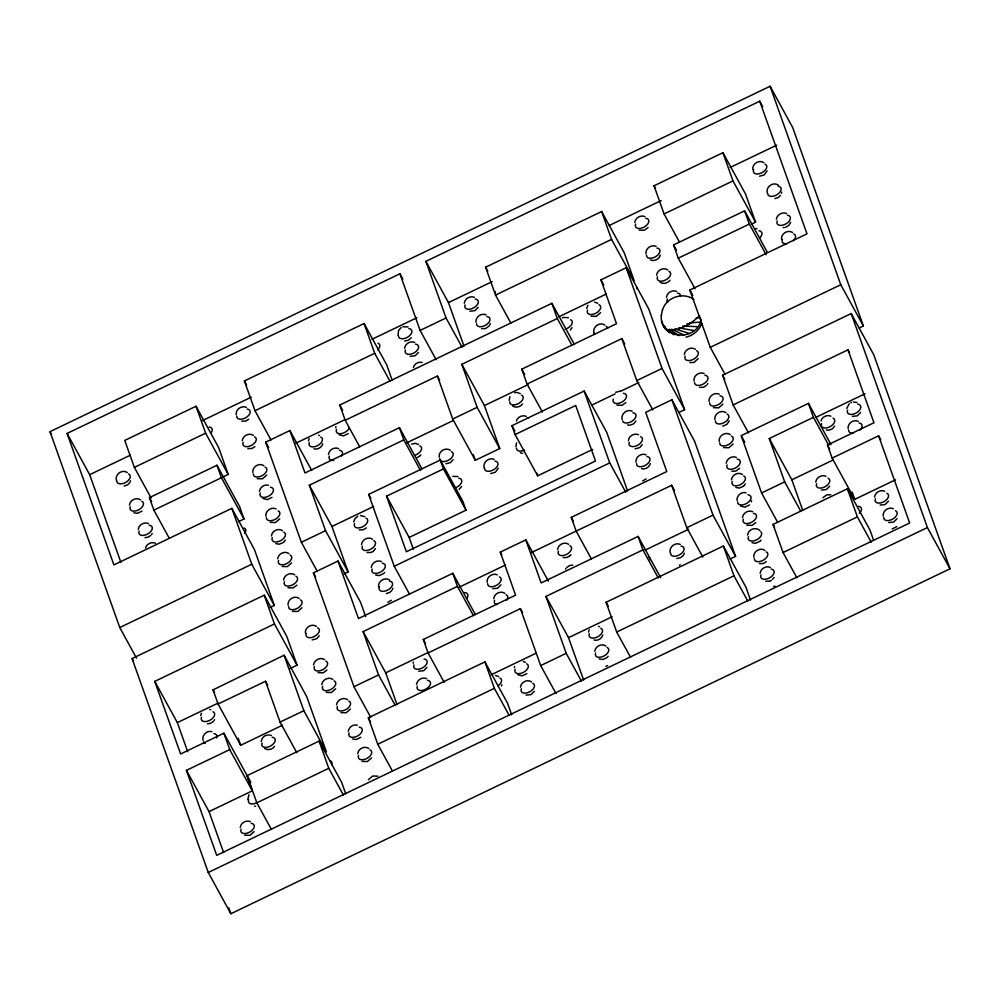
<?xml version="1.0" encoding="UTF-8"?>
<svg xmlns="http://www.w3.org/2000/svg" width="1000" height="1000" viewBox="0 0 1000 1000"><rect width="100%" height="100%" fill="white"/><g stroke="black" fill="none" stroke-linecap="round" stroke-linejoin="round"><path stroke-width="1.5" d="M701.162 319.562C696.762 342.525 658.3 339.137 661.4 315M662.425 310.138C666.175 297.312 683.05 291.625 693.875 299.425M661.325 315.325L662.525 309.675M129.45 505.138C129.9 500.075 136.325 496.875 140.512 499.837M138.262 529.425C138.737 524.725 144.15 521.638 148.45 523.55M242.288 440.7C242.738 435.637 249.163 432.425 253.35 435.387M200.662 715.612L201.363 713.288M259.438 491.413C259.875 487.25 264.4 484.012 268.463 485.25M271.438 535.988C271.887 530.925 278.312 527.725 282.5 530.688M277.712 558.8C278.163 553.737 284.587 550.538 288.775 553.5M308.425 440.913L309.125 438.587M283.575 580.1C284.025 575.037 290.45 571.825 294.637 574.788M328.488 454.475C328.963 449.775 334.375 446.688 338.675 448.6M335.662 427.713L335.938 426.587M240.25 827.537C240.725 822.825 246.137 819.75 250.438 821.65M261.2 741.4L262.438 738.125L264.45 736.175M313.587 664.987C314.037 659.925 320.462 656.725 324.65 659.688M353.7 521.95L354.938 518.675L357.775 516.25M321.775 684.712C322.225 679.65 328.65 676.45 332.837 679.412M404.575 348.35C405.05 343.65 410.462 340.562 414.762 342.475M361.525 544.55C361.975 539.487 368.4 536.287 372.587 539.25M336.538 704.963C336.987 699.9 343.413 696.7 347.6 699.663M371.287 567.4C371.763 562.7 377.175 559.612 381.475 561.525M348.263 731.35C348.7 727.175 353.225 723.938 357.275 725.175M464.275 303.25C464.75 298.55 470.163 295.462 474.462 297.375M357.7 753.763C358.15 748.7 364.562 745.5 368.762 748.462M413.137 663.25L413.413 662.125M416.512 684.525C416.987 679.812 422.4 676.737 426.7 678.637M493.738 598.638C494.188 593.575 500.613 590.363 504.812 593.325M586.688 308.562L587.925 305.287M514.3 667.65L514.575 666.538M520.475 687.175C520.925 682.113 527.35 678.9 531.538 681.862M634.775 222.475C635.25 217.775 640.662 214.688 644.963 216.6M557.575 549.625C558.025 544.562 564.45 541.35 568.638 544.312M656.625 275.2C657.075 270.138 663.5 266.925 667.688 269.887M628.387 440.6C628.862 435.9 634.275 432.812 638.575 434.725M666.475 297.288C666.95 292.587 672.362 289.5 676.663 291.413M588.488 632.112L589.188 629.788M594.788 651.325C595.25 646.263 601.663 643.05 605.862 646.012M684.312 354.6C684.762 349.538 691.188 346.325 695.375 349.288M781.462 193.287L781.725 192.162M776.363 219.387C776.838 214.688 782.262 211.6 786.562 213.512M726.225 463.288C726.7 458.587 732.113 455.5 736.413 457.413M731.438 479.837C731.888 474.775 738.312 471.562 742.5 474.525M742.475 517.55C742.95 512.85 748.363 509.762 752.663 511.675M751.35 501.85L751.612 500.725M747.613 535.062C748.125 529.275 755.888 526.525 759.975 530.612M760.138 573.288C760.612 568.587 766.025 565.5 770.325 567.413M815.763 482.113C816.237 477.413 821.663 474.325 825.962 476.238M846.75 408.413L849.275 403.787M874.55 497.113C875.025 492.413 880.438 489.325 884.737 491.238M130.125 481.938L130.55 480.737M145.538 547.987C146.575 543.825 151.575 541.538 155.463 543.225M322.738 443.8C321.825 447.45 317.613 449.95 313.988 448.85M413.375 367.525C414.288 363.875 418.5 361.362 422.125 362.475M392.45 589.438L392.875 588.237M489.888 324.85L490.312 323.65M509.875 396.6L509.188 400.387M498.3 468.2L495.325 472.3L490.725 473.525M516.413 421.112C517.438 416.962 522.45 414.663 526.337 416.35M516.587 442.8L515.913 446.6M501.5 685.975L501.925 684.775M660.275 255.162C659.25 259.325 654.237 261.613 650.362 259.925M650.3 463.625C649.375 467.275 645.175 469.787 641.55 468.675M767.113 170.888L764.125 174.988L759.538 176.213M602.8 635C601.888 638.65 597.675 641.162 594.05 640.05M790.688 222.275L788.925 225.35L785.475 227.338M729.175 420.863L726.912 424.375L722.725 426.175M683.988 554.375L684.412 553.162M821 420.925C822.025 416.763 827.038 414.475 830.925 416.163M701.725 323.562C699.175 330.438 693.112 335.662 685.938 337.125M151.625 534.462L152.15 533.513M266.712 475.112L262.45 478.825L257.213 478.675M279.738 518.825L275.475 522.537L270.25 522.375M285.325 540.087L283.988 541.95M291.6 562.9L287.337 566.613L282.113 566.45M418.462 352.438L415.087 355.812L410.138 356.287M214.025 720.65L214.562 719.7M301.95 607.788L297.688 611.5L292.45 611.337M478.162 307.35L474.775 310.712L469.837 311.188M319.275 635.8L316.725 638.688L312.125 639.925M375.412 548.65L373.6 550.95M249.013 794.688L247.8 799.425M453.05 459.675L450.5 462.562L445.9 463.787M254.137 831.625L249.875 835.337L244.65 835.175M335.675 688.812L331.413 692.525L326.175 692.362M461.625 486.488L459.075 489.375M350.425 709.062L346.163 712.775L340.938 712.613M572.137 327.675L570.312 329.988M600.575 312.65L596.312 316.363L591.087 316.212M371.587 757.862L367.325 761.575L362.088 761.413M427.025 667.337L423.65 670.713L418.7 671.188M368.387 779.737L372.65 776.025L377.875 776.188M501 584.837L497.625 588.2L492.675 588.675M635.887 421.112L634.075 423.413M565.575 569.188L566.112 568.237M642.275 444.688L639.725 447.587L635.125 448.812M698.2 358.688L693.938 362.4M534.362 691.263L530.988 694.638L526.038 695.1M707.325 384.475L707.85 383.525M722.95 404.137L718.688 407.85L713.462 407.688M733.075 444.038L728.812 447.75L723.575 447.6M745.325 483.925L743.988 485.788M834.625 426.125L832.8 428.438M860.638 412.512L857.262 415.875L852.325 416.35M774.025 577.388L772.688 579.25M829.663 486.2L826.275 489.575L821.338 490.05M888.438 501.2L885.062 504.575L880.125 505.05M897.062 518.7L893.675 522.075L888.737 522.537M129.6 482.887L127.575 484.837L124.113 486.05M411.238 337.812L408.387 340.238L404.625 340.988M489.35 325.8L485.625 328.562L481.562 328.7M296.925 585.138L293.2 587.9L287.975 587.737M420.075 455.763L420.887 454.837M648.138 227.512L644.4 230.275L639.175 230.125M522.537 403.963C520.4 407.013 515.825 408.175 512.7 406M383.837 573.362L384.637 572.438M391.912 590.388L389.9 592.337L386.425 593.55M326.95 670.037L323.225 672.8L317.987 672.638M669.987 280.238C667.85 283.288 663.275 284.438 660.15 282.275M274.562 746.438C272.425 749.488 267.85 750.638 264.725 748.475M780.5 195.438L778.475 197.375L775.013 198.6M625.825 402.55L622.087 405.312L616.862 405.163M570.125 555.575L570.938 554.663M739.575 468.325L735.85 471.087L731.787 471.225M683.45 555.312L680.6 557.737L676.838 558.488M607.35 657.275L608.15 656.363M755.825 522.587L752.1 525.35L746.862 525.2M760.175 541.025L760.975 540.112M823 497.675L826.737 494.913L830.8 494.775M699.587 315.675C690.987 324.075 678.05 332.312 665.65 329.438L663.25 325.138L665.387 327.062M142 511.1L137.325 513.337L133.85 512.788M248.75 419.188L245.825 421.037L241.762 421.163M150.812 535.388L147.887 537.225L145.013 537.638M254.838 446.65L251.912 448.5L247.85 448.625M271.988 497.375L267.312 499.625L262.962 498.488M348.212 433.663L343.537 435.913L339.188 434.787M366.25 527.913L363.325 529.75L359.263 529.888M213.225 721.575L210.3 723.413L207.413 723.825M387.875 602.263L391.325 600.275M706.513 385.4L703.587 387.238L699.538 387.375M642.688 480.913L646.137 478.925M360.812 737.3L356.138 739.55L352.663 738.988M566.912 567.312L569.837 565.475L572.725 565.062M526.85 673.612L522.175 675.85L517.825 674.725M749.575 504.925L744.9 507.163L740.55 506.037M766.363 561.638L763.438 563.475L759.388 563.612M892.113 528.925L896.787 526.688M401.125 327.562L398.575 330.45L398.038 335.363M283.5 542.388L279.312 544.2L275.837 543.638M419.6 456.2L417.163 457.6M383.35 573.8L379.162 575.6L375.688 575.05M569.637 556.013L566.675 557.562L563.138 557.55M743.5 486.225L739.312 488.038L735.837 487.475M679.475 565.275L680.2 564.688M606.862 657.712L602.675 659.525L599.188 658.962M759.688 541.462L755.487 543.275L752.013 542.712M615.712 392.3L620.312 391.075M372.875 551.538L371.163 552.362M633.337 424L629.875 425.225L627.575 424.95M832.075 429.025L828.6 430.238L826.3 429.975M605.925 666.375L607.638 665.562M771.475 580.275L769.762 581.1M136.525 658.15L119.763 627.537L50 431.65L770.1 86.263L792.688 127.525L863.363 325.975L859.15 328M270.125 607.513L274.337 605.487L254.438 549.587L231.85 508.338L113.9 564.9L67.088 433.425L399.938 273.775L402.85 279.1M462.075 347.262L446.05 317.975L425.875 261.337L759.75 101.2L762.663 106.525M271.012 439.988L254.988 410.712L244.387 380.938L364.087 323.525L386.675 364.787L392.225 380.375M679.375 241.9L664.075 213.962L654.038 185.763L722.938 152.713L745.525 193.975L755.562 222.162L751.35 224.188M222.613 477.125L228.212 474.45L218.612 447.488L196.025 406.238L124.75 440.412L134.35 467.375L151.113 497.987M510.825 323.025L495.525 295.075L485.6 267.2L601.65 211.537L624.237 252.8L634.163 280.663L611.575 239.412L601.65 211.537M120.887 562.337L89.675 474.688L130.4 455.15M202.025 420.788L251.188 397.212M371.962 339.288L416.912 317.725M463.988 346.163L448.462 302.587L492.137 281.65M609.062 225.562L661.188 200.562M730.212 167.45L776.7 145.162M134.35 467.375L205.625 433.188L196.025 406.238M436.138 359.7L420.112 330.425L446.05 317.975M664.075 213.962L732.975 180.912L722.938 152.713M495.525 295.075L611.575 239.412M254.988 410.712L374.688 353.3L364.087 323.525M359.762 446.875L345.188 420.262L339.775 405.037L551.888 303.312L574.475 344.562M542.362 412L527.062 384.05L521.763 369.175L616.525 323.713L600.913 279.862L626.175 267.75L648.763 309L684.625 409.725L679.013 412.413M695.025 288.775L678.275 258.163L673.562 244.938L744.625 210.85L767.212 252.1M169.175 538.075L153.875 510.125L149.425 497.638L216.988 465.238L239.575 506.488L244.013 518.975L238.388 521.675M317.387 571.55L301.35 542.275L265.7 442.137L289.875 430.538L311.737 470.462M678.275 258.163L749.338 224.075L744.625 210.85M153.875 510.125L221.425 477.725L216.988 465.238M558.663 316.875L606.2 294.075M295.875 443.188L345.163 419.55M345.188 420.262L437.388 376.037L439.575 380.037M437.388 376.037L452.7 419.038L475.288 460.3L499.738 448.562L477.15 407.312L461.838 364.312L557.3 318.525L551.888 303.312M422.013 468.938L399.425 427.675L304.988 472.975L289.875 430.538M724.837 373.938L710.263 347.325L689.85 290.012L806.988 233.837L759.75 101.2M344.1 573.862L348.125 571.938L325.538 530.675L309.35 485.213L403.787 439.913L399.425 427.675M452.7 419.038L477.15 407.312M527.062 384.05L621.825 338.6L624.738 343.925M406.887 442.75L452.987 420.65M499.738 448.562L484.425 405.562L527.95 384.688M409.538 594.212L394.237 566.263L368.65 494.4L440.262 460.05L462.85 501.312L466.012 510.175L409.15 537.45L413.312 549.15M592.775 449.375L537.675 475.8L515.087 434.55L511.925 425.688L584.138 391.05L606.725 432.3L627.612 490.962M515.087 434.55L575.7 405.475L595.487 461.037L406.35 551.763L386.562 496.188L443.425 468.925L440.262 460.05M119.763 627.537L251.762 564.237L231.85 508.338M348.125 571.938L331.938 526.462L373.6 506.488M652.8 409.862L636.775 380.588L662.038 368.462L626.175 267.75M301.35 542.275L325.538 530.675M710.263 347.325L840.775 284.725L770.1 86.263M591.462 405.262L615.15 393.9M620.725 391.225L638.837 382.537M748.462 432.875L733.162 404.925L722.588 375.238L851.2 313.55L873.787 354.8L950 568.8L230.85 913.737L208.263 872.475L132.088 658.562L264.212 595.188L286.8 636.438L297.05 665.212L290 668.587M730.05 559.025L735.575 556.388L694.488 441.025L671.9 399.775L645.7 412.35L666.775 471.55L571.263 517.362L576.15 531.1L591.45 559.038M370.725 717.325L353.963 686.712L313.412 572.85L338 561.05L360.588 602.312L365.7 616.675M394.237 566.263L609.725 462.9L584.138 391.05M251.825 789.475L246.488 774.475L223.9 733.213L180.613 753.975L154.762 681.375L274.462 623.962L264.212 595.188M733.162 404.925L847.987 349.837L849.45 352.5M475.363 614.562L452.775 573.3L358.475 618.538L338 561.05M831.05 444.637L808.462 403.375L741.188 435.65L761.587 492.95L777.613 522.225M284.088 655.238L303.837 710.713L326.425 751.975L306.663 696.488L284.088 655.238L213.05 689.862L218.088 704.013L240.675 745.263L282.525 725.2M444.113 682.212L428.088 652.938L423.288 639.462L515.6 595.175L500.275 552.112L525.8 539.875L548.387 581.125M395.312 705.525L378.55 674.925L363.125 631.6L457.425 586.375L452.775 573.3M459.075 587.25L505.562 564.963M530.913 552.8L575.975 531.188M576.15 531.1L671.675 485.275L674.587 490.6M800.725 511.15L784.688 481.875L769.262 438.537L813.438 417.35L808.462 403.375M187.688 751.675L177.35 722.625L218.188 703.037M218.088 704.013L265.512 681.263L267.7 685.25M815.962 417.3L864.975 393.787M895.562 479.775L854.725 499.363L832.138 458.113L827.487 445.037L873.962 422.75L847.987 349.837M660.688 577.675L638.1 536.425L541.138 582.925L525.8 539.875M296.825 752.738L280.062 722.125L303.837 710.713M353.963 686.712L378.55 674.925M702.8 556.975L686.775 527.7L712.987 515.125L671.9 399.775M832.138 458.113L878.612 435.812L880.8 439.812M397.025 704.625L385.712 672.85L427.938 652.6M428.088 652.938L520.4 608.65L522.587 612.65M581.512 681.275L566.213 653.325L545.938 596.413L642.9 549.9L638.1 536.425M761.587 492.95L784.688 481.875M645.088 550.112L688.637 529.237M878.612 435.812L909.663 523L216.713 855.35L186.45 770.35L229.725 749.587L223.9 733.213M802.65 510.125L791.85 479.8L833.263 459.938M630.55 657.325L616.7 632.038L606.1 602.275L723.375 546.025L745.962 587.275L750.5 600.037M345.737 793.825L341.662 782.362L319.075 741.112L247.15 775.612L256.837 802.812L271.413 829.425M392.325 770.875L377.762 744.25L368.338 717.8L484.925 661.875L507.512 703.125L511.7 714.887M796.9 577.825L783.062 552.537L773.05 524.425L847.375 488.775L869.963 530.025L873.462 539.862M491.238 674.737L536 653.263M583.6 679.987L568.525 637.663L612.087 616.775M223.65 852.638L209.037 811.6L252.312 790.837L229.725 749.587M555.975 693.512L540.675 665.575L566.213 653.325M377.762 744.25L494.35 688.337L484.925 661.875M256.837 802.812L328.762 768.312L319.075 741.112M616.7 632.038L733.975 575.8L723.375 546.025M783.062 552.537L857.387 516.888L847.375 488.775M208.263 872.475L927.412 527.55L851.2 313.55M562.325 317.887L563.2 317.55M411.613 444.1L415.375 443.35L418.587 444.487M850.837 402.725L851.712 402.388M265.287 735.7L267.925 734.963M402.837 326.737L408.075 326.9M452.7 476.362L457.925 476.512M695.925 318.312L700.387 317.375M563.725 317.4L568.438 317.712M514.663 392.738L515.887 392.488M693.425 362.55L689.887 362.525M370.637 552.5L367.1 552.487M769.237 581.237L765.7 581.225M773.662 586.362L774.9 586.112M686.925 323.963L689.912 323.512M689.6 322.962L700.45 322.062M783.112 227.6L784.237 227.587M853.462 401.987L856.938 402.537M360.412 515.513L364.762 516.638M254.525 806.162L255.65 806.162M682.763 326.012L697.775 326.675M678.625 327.85L694.013 330.562M755.825 228.512L757 228.787M594.538 302.113L597.75 303.25M517.025 392.475L520.237 393.612M746.05 492.8C741.488 491.362 736.425 495.688 737.05 500.425M522.638 453.338L520.288 452.775M495.45 675.438L498.675 676.575M269.05 734.95L271.4 735.525M211.925 731.65C206.9 730.075 201.637 735.362 203.062 740.413M656.15 246.4C651.363 244.2 645.288 248.45 645.987 253.75M486.188 314.887C481.388 312.688 475.312 316.938 476.012 322.238M704.15 373.562C699.362 371.362 693.288 375.613 693.988 380.9M858.288 421.3C853.5 419.1 847.425 423.363 848.125 428.65M719.25 394.162C714.463 391.975 708.388 396.225 709.075 401.512M632.2 411.138C626.962 408.713 620.588 414 622.163 419.6M893.363 508.725C888.575 506.538 882.5 510.788 883.188 516.075M646.162 454.862C641.375 452.663 635.3 456.925 636 462.212M494.175 459.438C488.938 457.013 482.562 462.3 484.137 467.9M246.388 407.35C241.6 405.163 235.525 409.412 236.213 414.7M680.288 544.4C675.05 541.975 668.675 547.25 670.25 552.863M276.038 508.862C271.25 506.662 265.175 510.913 265.875 516.2M497.3 574.862C492.512 572.663 486.438 576.925 487.137 582.212M523.325 661.488L525.363 662.35M209.688 709.45L210.863 709.737M674.875 328.85L689.412 333.488M671.675 329.175L684.3 335.225M763.85 162.688C759.2 159.35 752 163.8 752.812 169.475M778.2 185.087C773.112 181.438 765.525 186.988 767.3 192.975M792.613 232.562C787.962 229.225 780.763 233.663 781.562 239.338M604.875 325.062C599.788 321.425 592.212 326.962 593.975 332.962M725.913 412.675C721.263 409.325 714.062 413.775 714.875 419.45M730.25 434.637C725.588 431.3 718.388 435.75 719.2 441.425M764.875 550.375C760.225 547.025 753.025 551.475 753.838 557.15M450.225 450.275C445.562 446.938 438.375 451.375 439.175 457.05M318.612 435.037L319.488 435.613M598.675 626.237L599.55 626.812M263.875 465.725C259.225 462.375 252.025 466.825 252.838 472.5M389.613 580.037C384.963 576.7 377.762 581.15 378.575 586.825M127.3 472.55C122.212 468.9 114.625 474.438 116.4 480.438M299.125 598.387C294.462 595.05 287.262 599.487 288.075 605.163M316.45 626.4C311.8 623.062 304.6 627.513 305.4 633.175M669.312 329.188L679.025 335.675M664.5 327.35L667.975 330.275M668.587 329.963L673.938 334.787M669.388 332.638L663.375 325.613L661.775 321.1M840.775 284.725L863.363 325.975M927.412 527.55L950 568.8M732.975 180.912L755.562 222.162M749.338 224.075L766.1 254.688M813.438 417.35L828.737 445.3M827.487 445.037L829.663 449.038M857.387 516.888L871.225 542.175M654.038 185.763L655.487 188.425M673.562 244.938L676.475 250.263M689.85 290.012L692.763 295.338M769.262 438.537L791.85 479.8M722.588 375.238L724.775 379.225M741.912 436.975L744.825 442.3M773.05 524.425L774.5 527.087M662.038 368.462L684.625 409.725M600.913 279.862L603.825 285.188M712.987 515.125L735.575 556.388M733.975 575.8L747.812 601.075M557.3 318.525L571.875 345.138M609.725 462.9L625.763 492.188M642.9 549.9L658.2 577.85M485.6 267.2L487.788 271.2M521.763 369.175L524.675 374.487M571.263 517.362L573.45 521.362M425.875 261.337L448.462 302.587M511.925 425.688L514.85 431M606.1 602.275L608.288 606.263M461.838 364.312L484.425 405.562M545.938 596.413L568.525 637.663M500.275 552.112L501.725 554.775M443.425 468.925L466.012 510.175M374.688 353.3L389.988 381.25M403.787 439.913L420.538 470.525M457.425 586.375L473.45 615.65M339.775 405.037L342.688 410.363M494.35 688.337L508.925 714.95M386.562 496.188L409.15 537.45M368.65 494.4L370.838 498.4M423.288 639.462L425.462 643.45M309.35 485.213L331.938 526.462M244.387 380.938L246.562 384.938M265.7 442.137L268.612 447.463M363.125 631.6L385.712 672.85M313.412 572.85L315.6 576.838M368.338 717.8L370.525 721.787M205.625 433.188L228.212 474.45M221.425 477.725L244.013 518.975M251.762 564.237L274.337 605.487M274.462 623.962L297.05 665.212M328.762 768.312L343.338 794.938M149.425 497.638L151.613 501.625M213.05 689.862L214.513 692.525M67.088 433.425L89.675 474.688M247.887 776.938L250.8 782.262M50 431.65L51.463 434.312M154.762 681.375L177.35 722.625M132.088 658.562L133.537 661.225M186.45 770.35L209.037 811.6M852.138 492.1L854.725 499.363M621.825 338.6L636.775 380.588M671.675 485.275L686.775 527.7M536.775 473.275L537.675 475.8M473.237 454.562L475.288 460.3M520.4 608.65L540.675 665.575M399.938 273.775L420.112 330.425M265.512 681.263L280.062 722.125M238.162 738.188L240.675 745.263M228.762 907.875L230.85 913.737M765.088 164.112A7.35 4.263 -28.7 0 1 761.525 172.925A7.35 4.263 -28.7 0 1 753.637 169.613M778.088 186.175A7.35 4.263 -28.7 0 1 777.537 194.363A7.35 4.263 -28.7 0 1 767.675 193.3M758.938 230.738A7.35 4.263 -28.7 0 1 759.825 237.763M787.325 215.162A7.35 4.263 -28.7 0 1 789.65 220.45A7.35 4.263 -28.7 0 1 781.05 225.413A7.35 4.263 -28.7 0 1 777.212 221M793.85 233.988A7.35 4.263 -28.7 0 1 793.4 240.675M786.787 243.85A7.35 4.263 -28.7 0 1 782.4 239.475M677.425 293.075A7.35 4.263 -28.7 0 1 680.537 296.163M667.763 302.288A7.35 4.263 -28.7 0 1 667.325 298.9M696.612 350.712A7.35 4.263 -28.7 0 1 693.05 359.525A7.35 4.263 -28.7 0 1 685.163 356.2M704.912 375.213A7.35 4.263 -28.7 0 1 704.362 383.413A7.35 4.263 -28.7 0 1 694.5 382.337M317.688 627.825A7.35 4.263 -28.7 0 1 314.125 636.638A7.35 4.263 -28.7 0 1 306.238 633.312M348.837 701.075A7.35 4.263 -28.7 0 1 345.275 709.9A7.35 4.263 -28.7 0 1 337.388 706.575M334.075 680.825A7.35 4.263 -28.7 0 1 330.513 689.65A7.35 4.263 -28.7 0 1 322.625 686.325M325.887 661.1A7.35 4.263 -28.7 0 1 322.325 669.925A7.35 4.263 -28.7 0 1 314.438 666.6M212.963 711.725A7.35 4.263 -28.7 0 1 209.4 720.537A7.35 4.263 -28.7 0 1 201.513 717.225M213.85 733.6A7.35 4.263 -28.7 0 1 216.65 737.987M205.188 743.475A7.35 4.263 -28.7 0 1 203.588 741.875M272.162 737.175A7.35 4.263 -28.7 0 1 274.488 742.45A7.35 4.263 -28.7 0 1 265.887 747.412A7.35 4.263 -28.7 0 1 262.05 743M251.2 823.312A7.35 4.263 -28.7 0 1 253.538 828.587A7.35 4.263 -28.7 0 1 244.938 833.55A7.35 4.263 -28.7 0 1 241.1 829.137M256.512 802.887A7.35 4.263 -28.7 0 1 248.625 799.562M330.238 760.738A7.35 4.263 -28.7 0 1 331.675 764.788M359.212 727.125A7.35 4.263 -28.7 0 1 361.55 732.4A7.35 4.263 -28.7 0 1 352.938 737.362A7.35 4.263 -28.7 0 1 349.1 732.95M370 749.875A7.35 4.263 -28.7 0 1 366.425 758.7A7.35 4.263 -28.7 0 1 358.537 755.375M532.775 683.288A7.35 4.263 -28.7 0 1 529.212 692.1A7.35 4.263 -28.7 0 1 521.325 688.775M526.6 663.763A7.35 4.263 -28.7 0 1 523.038 672.588A7.35 4.263 -28.7 0 1 515.15 669.262M499.913 678A7.35 4.263 -28.7 0 1 498 685.863M427.463 680.3A7.35 4.263 -28.7 0 1 429.8 685.575A7.35 4.263 -28.7 0 1 421.188 690.537A7.35 4.263 -28.7 0 1 417.362 686.125M424.087 659.025A7.35 4.263 -28.7 0 1 426.425 664.3A7.35 4.263 -28.7 0 1 417.825 669.275A7.35 4.263 -28.7 0 1 413.988 664.862M506.05 594.75A7.35 4.263 -28.7 0 1 506.737 600.138M497.375 604.625A7.35 4.263 -28.7 0 1 494.588 600.237M499.412 576.85A7.35 4.263 -28.7 0 1 496.7 585.225A7.35 4.263 -28.7 0 1 487.65 583.638M464.837 592.537A7.35 4.263 -28.7 0 1 466.875 598.263M389.5 581.125A7.35 4.263 -28.7 0 1 391.838 586.4A7.35 4.263 -28.7 0 1 383.237 591.362A7.35 4.263 -28.7 0 1 379.4 586.95M382.238 563.175A7.35 4.263 -28.7 0 1 384.575 568.462A7.35 4.263 -28.7 0 1 375.962 573.425A7.35 4.263 -28.7 0 1 372.125 569.012M373.825 540.662A7.35 4.263 -28.7 0 1 370.262 549.487A7.35 4.263 -28.7 0 1 362.375 546.163M366 518.062A7.35 4.263 -28.7 0 1 362.438 526.888A7.35 4.263 -28.7 0 1 354.55 523.562M339.438 450.25A7.35 4.263 -28.7 0 1 341.475 455.975M333.725 460.45A7.35 4.263 -28.7 0 1 329.325 456.075M419.825 445.913A7.35 4.263 -28.7 0 1 420.95 450.625A7.35 4.263 -28.7 0 1 414.5 455.412M451.463 451.688A7.35 4.263 -28.7 0 1 448.75 460.062A7.35 4.263 -28.7 0 1 439.7 458.475M458.688 478.175A7.35 4.263 -28.7 0 1 461.475 482.55A7.35 4.263 -28.7 0 1 454.712 488.013M494.938 461.1A7.35 4.263 -28.7 0 1 494.375 469.288A7.35 4.263 -28.7 0 1 484.513 468.212M320.725 437.025A7.35 4.263 -28.7 0 1 317.162 445.85A7.35 4.263 -28.7 0 1 309.275 442.525M349.4 427.863A7.35 4.263 -28.7 0 1 340.9 433.688A7.35 4.263 -28.7 0 1 336.512 429.312M378.088 343.175A7.35 4.263 -28.7 0 1 377.638 349.862M408.825 328.55A7.35 4.263 -28.7 0 1 408.275 336.75A7.35 4.263 -28.7 0 1 398.413 335.675M415.525 344.125A7.35 4.263 -28.7 0 1 417.863 349.4A7.35 4.263 -28.7 0 1 409.25 354.363A7.35 4.263 -28.7 0 1 405.425 349.963M570.55 319.7A7.35 4.263 -28.7 0 1 571.663 324.412A7.35 4.263 -28.7 0 1 565.212 329.2M486.938 316.537A7.35 4.263 -28.7 0 1 486.388 324.738A7.35 4.263 -28.7 0 1 476.525 323.663M475.225 299.037A7.35 4.263 -28.7 0 1 477.562 304.312A7.35 4.263 -28.7 0 1 468.95 309.275A7.35 4.263 -28.7 0 1 465.112 304.862M495.4 292.7A7.35 4.263 -28.7 0 1 495.25 291.55M645.725 218.25A7.35 4.263 -28.7 0 1 648.062 223.538A7.35 4.263 -28.7 0 1 639.462 228.5A7.35 4.263 -28.7 0 1 635.625 224.088M656.912 248.05A7.35 4.263 -28.7 0 1 656.363 256.25A7.35 4.263 -28.7 0 1 646.5 255.175M668.925 271.312A7.35 4.263 -28.7 0 1 665.362 280.125A7.35 4.263 -28.7 0 1 657.475 276.8M636.562 287.975A7.35 4.263 -28.7 0 1 637.163 288.913M598.987 304.675A7.35 4.263 -28.7 0 1 595.425 313.488A7.35 4.263 -28.7 0 1 587.537 310.175M594.5 334.425A7.35 4.263 -28.7 0 1 594.35 333.275M606.112 326.488A7.35 4.263 -28.7 0 1 607.725 328.088M521.475 395.037A7.35 4.263 -28.7 0 1 518.763 403.4A7.35 4.263 -28.7 0 1 509.712 401.825M527.1 418.013A7.35 4.263 -28.7 0 1 528.438 418.35M524.625 450.062A7.35 4.263 -28.7 0 1 516.425 448.025M623.413 393.288A7.35 4.263 -28.7 0 1 625.75 398.575A7.35 4.263 -28.7 0 1 617.15 403.537A7.35 4.263 -28.7 0 1 613.312 399.125M632.95 412.8A7.35 4.263 -28.7 0 1 633.162 420.425A7.35 4.263 -28.7 0 1 622.688 421.075M640.688 436.712A7.35 4.263 -28.7 0 1 637.125 445.538A7.35 4.263 -28.7 0 1 629.237 442.212M646.925 456.525A7.35 4.263 -28.7 0 1 646.375 464.712A7.35 4.263 -28.7 0 1 636.512 463.638M254.587 436.812A7.35 4.263 -28.7 0 1 251.025 445.625A7.35 4.263 -28.7 0 1 243.137 442.3M247.15 409.012A7.35 4.263 -28.7 0 1 246.588 417.2A7.35 4.263 -28.7 0 1 236.725 416.138M209.175 426.987A7.35 4.263 -28.7 0 1 211.213 432.713M128.537 473.963A7.35 4.263 -28.7 0 1 125.825 482.337A7.35 4.263 -28.7 0 1 116.775 480.75M141.75 501.25A7.35 4.263 -28.7 0 1 138.188 510.075A7.35 4.263 -28.7 0 1 130.3 506.75M270.387 487.2A7.35 4.263 -28.7 0 1 272.725 492.475A7.35 4.263 -28.7 0 1 264.113 497.438A7.35 4.263 -28.7 0 1 260.287 493.025M265.113 467.137A7.35 4.263 -28.7 0 1 262.4 475.513A7.35 4.263 -28.7 0 1 253.35 473.925M149.213 525.2A7.35 4.263 -28.7 0 1 151.55 530.475A7.35 4.263 -28.7 0 1 142.95 535.438A7.35 4.263 -28.7 0 1 139.113 531.038M244.062 527.987A7.35 4.263 -28.7 0 1 244.75 533.375M278.15 510.85A7.35 4.263 -28.7 0 1 275.438 519.212A7.35 4.263 -28.7 0 1 266.388 517.638M283.738 532.1A7.35 4.263 -28.7 0 1 280.175 540.925A7.35 4.263 -28.7 0 1 272.288 537.6M290.012 554.913A7.35 4.263 -28.7 0 1 286.45 563.737A7.35 4.263 -28.7 0 1 278.562 560.413M295.875 576.213A7.35 4.263 -28.7 0 1 292.312 585.025A7.35 4.263 -28.7 0 1 284.425 581.7M300.363 599.812A7.35 4.263 -28.7 0 1 297.638 608.175A7.35 4.263 -28.7 0 1 288.587 606.6M720.013 395.825A7.35 4.263 -28.7 0 1 719.463 404.012A7.35 4.263 -28.7 0 1 709.6 402.95M727.15 414.087A7.35 4.263 -28.7 0 1 724.438 422.463A7.35 4.263 -28.7 0 1 715.387 420.875M731.488 436.062A7.35 4.263 -28.7 0 1 728.763 444.438A7.35 4.263 -28.7 0 1 719.712 442.85M859.05 422.962A7.35 4.263 -28.7 0 1 859.95 429.988M853.337 433.15A7.35 4.263 -28.7 0 1 848.637 430.075M857.7 404.2A7.35 4.263 -28.7 0 1 860.037 409.475A7.35 4.263 -28.7 0 1 851.438 414.438A7.35 4.263 -28.7 0 1 847.6 410.025M833.037 418.15A7.35 4.263 -28.7 0 1 829.463 426.975A7.35 4.263 -28.7 0 1 821.575 423.65M737.175 459.062A7.35 4.263 -28.7 0 1 739.513 464.338A7.35 4.263 -28.7 0 1 730.9 469.3A7.35 4.263 -28.7 0 1 727.075 464.9M743.737 475.95A7.35 4.263 -28.7 0 1 740.175 484.762A7.35 4.263 -28.7 0 1 732.275 481.438M747.975 494.738A7.35 4.263 -28.7 0 1 747.425 502.938A7.35 4.263 -28.7 0 1 737.562 501.863M753.425 513.325A7.35 4.263 -28.7 0 1 755.763 518.6A7.35 4.263 -28.7 0 1 747.15 523.562A7.35 4.263 -28.7 0 1 743.312 519.15M760.925 531.838A7.35 4.263 -28.7 0 1 755.475 540.375A7.35 4.263 -28.7 0 1 748.462 536.675M569.875 545.737A7.35 4.263 -28.7 0 1 566.312 554.55A7.35 4.263 -28.7 0 1 558.425 551.225M648.413 556.987A7.35 4.263 -28.7 0 1 650.163 559.75M681.05 546.062A7.35 4.263 -28.7 0 1 680.487 554.25A7.35 4.263 -28.7 0 1 670.625 553.175M600.788 628.225A7.35 4.263 -28.7 0 1 597.225 637.05A7.35 4.263 -28.7 0 1 589.338 633.725M607.1 647.438A7.35 4.263 -28.7 0 1 603.525 656.25A7.35 4.263 -28.7 0 1 595.638 652.925M771.087 569.075A7.35 4.263 -28.7 0 1 773.425 574.35A7.35 4.263 -28.7 0 1 764.825 579.312A7.35 4.263 -28.7 0 1 760.987 574.9M766.112 551.788A7.35 4.263 -28.7 0 1 763.4 560.163A7.35 4.263 -28.7 0 1 754.35 558.575M828.062 478.225A7.35 4.263 -28.7 0 1 824.5 487.038A7.35 4.263 -28.7 0 1 816.612 483.713M858.45 506.287A7.35 4.263 -28.7 0 1 859.35 513.312M886.85 493.225A7.35 4.263 -28.7 0 1 883.288 502.038A7.35 4.263 -28.7 0 1 875.4 498.713M895.475 510.725A7.35 4.263 -28.7 0 1 892.75 519.087A7.35 4.263 -28.7 0 1 883.7 517.513"/></g></svg>
